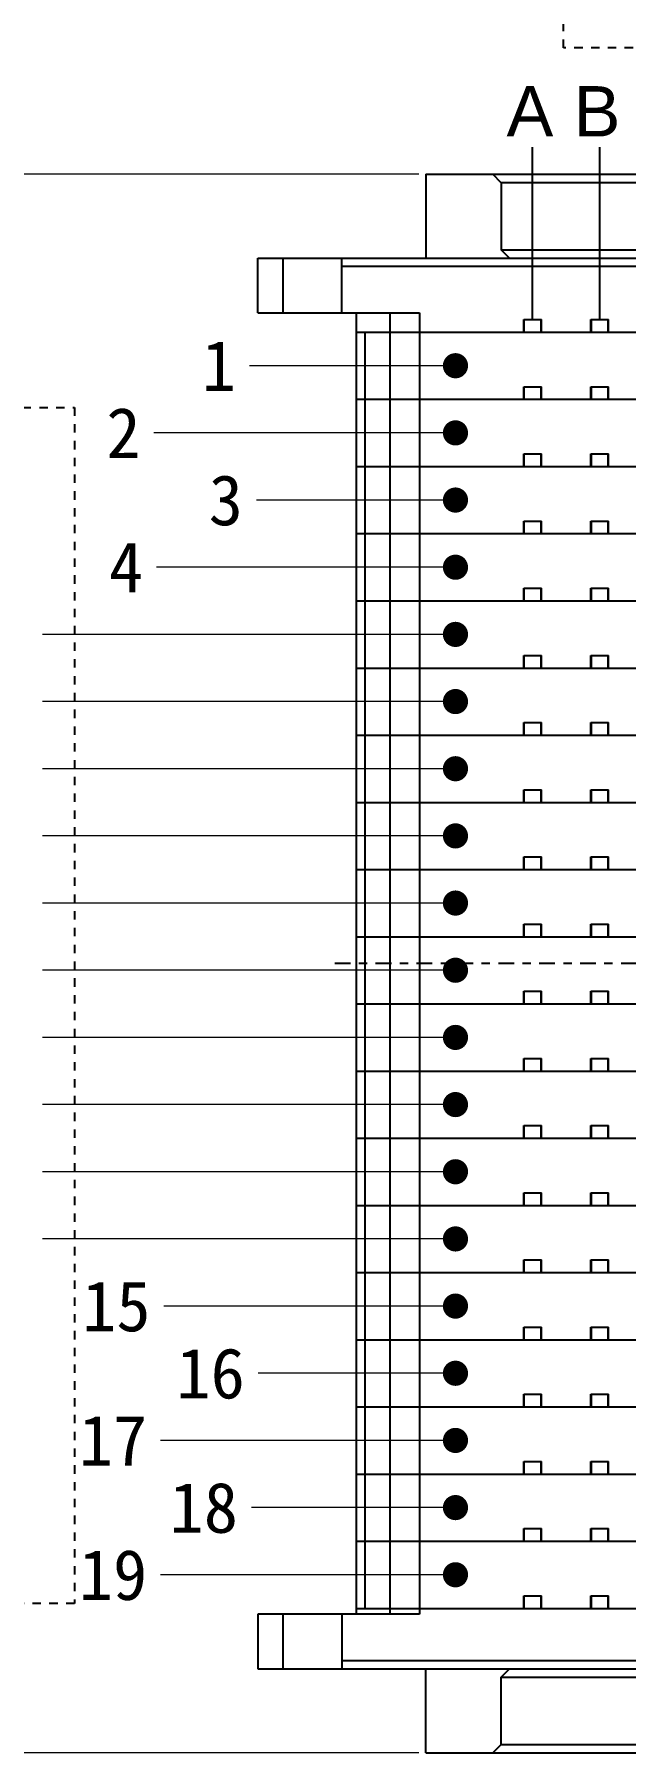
# Model space of a CAD drawing. Header units: millimetres. Extents: x -2108 to -1819, y 1464 to 1622.
# Drawn here: x -1883.53 to -1876.48, y 1532.94 to 1553.43 of the extents above; entities that cross this region are included whole.
import ezdxf

# ---------------------------------------------------------------- set-up
doc = ezdxf.new("R2010")
doc.units = ezdxf.units.MM
doc.linetypes.add('CENTER', pattern=[0.6, 0.375, -0.075, 0.075, -0.075])
doc.layers.add('厚', color=7, linetype='Continuous')
doc.dimstyles.new('副本 (2)水平', dxfattribs={"dimscale": 0.8, "dimtxt": 1.5, "dimasz": 1.5, "dimexe": 0.2, "dimexo": 0.1, "dimgap": 0.2, "dimtad": 0, "dimdec": 3, "dimrnd": 0.0005, "dimzin": 1, "dimdsep": 46, "dimtxsty": 'Standard', "dimcen": 0, "dimclrd": 192, "dimclre": 192, "dimclrt": 7, "dimazin": 0, "dimtfac": 1, "dimtdec": 3, "dimtofl": 0, "dimtmove": 0, "dimatfit": 3, "dimfxl": 1, "dimtolj": 1, "dimlwd": 13, "dimlwe": 13, "dimarcsym": 0})
doc.dimstyles.new('副本水平', dxfattribs={"dimscale": 1.7, "dimtxt": 1.2, "dimasz": 0.8, "dimexe": 0.5, "dimexo": 0.5, "dimgap": 0.2, "dimtad": 0, "dimrnd": 0.0005, "dimzin": 9, "dimdsep": 46, "dimtxsty": 'Standard', "dimcen": 0, "dimclrd": 192, "dimclre": 192, "dimclrt": 7, "dimazin": 2, "dimtfac": 1, "dimtofl": 0, "dimtmove": 0, "dimatfit": 3, "dimfxl": 1, "dimtolj": 1, "dimlwd": 9, "dimlwe": 9, "dimarcsym": 0})

# ---------------------------------------------------------------- blocks, each defined once
blk = doc.blocks.new('REWQREWQT')
at = {"color": 8, "linetype": 'Continuous'}
for p, q in [((563.208, 365.29), (575.358, 365.29)), ((563.208, 365.29), (563.208, 364.29)), ((564.108, 365.19), (564.008, 365.29)), ((574.458, 365.19), (564.108, 365.19)), ((564.108, 365.19), (564.108, 364.39)), ((561.208, 364.29), (577.358, 364.29)), ((561.208, 363.64), (561.208, 364.29)), ((561.508, 363.64), (561.508, 364.29)), ((562.208, 363.64), (562.208, 364.29)), ((564.108, 364.39), (574.458, 364.39)), ((564.208, 364.29), (564.108, 364.39)), ((576.358, 364.19), (562.208, 364.19)), ((561.208, 363.64), (563.133, 363.64)), ((562.383, 348.14), (562.383, 363.64)), ((562.783, 348.14), (562.783, 363.64)), ((563.133, 363.64), (563.133, 348.14)), ((564.378, 363.56), (564.588, 363.56)), ((564.378, 363.41), (564.378, 363.56)), ((564.383, 363.41), (564.383, 363.56)), ((564.583, 363.41), (564.583, 363.56)), ((564.588, 363.41), (564.588, 363.56)), ((565.178, 363.56), (565.388, 363.56)), ((565.178, 363.41), (565.178, 363.56)), ((565.183, 363.41), (565.183, 363.56)), ((565.383, 363.41), (565.383, 363.56)), ((565.388, 363.41), (565.388, 363.56)), ((562.383, 363.41), (576.183, 363.41)), ((562.483, 363.41), (562.483, 348.21)), ((564.378, 362.76), (564.588, 362.76)), ((564.378, 362.61), (564.378, 362.76)), ((564.383, 362.61), (564.383, 362.76)), ((564.583, 362.61), (564.583, 362.76)), ((564.588, 362.61), (564.588, 362.76)), ((565.178, 362.76), (565.388, 362.76)), ((565.178, 362.61), (565.178, 362.76)), ((565.183, 362.61), (565.183, 362.76)), ((565.383, 362.61), (565.383, 362.76)), ((565.388, 362.61), (565.388, 362.76)), ((562.383, 362.61), (576.183, 362.61)), ((564.378, 361.96), (564.588, 361.96)), ((564.378, 361.81), (564.378, 361.96)), ((564.383, 361.81), (564.383, 361.96)), ((564.583, 361.81), (564.583, 361.96)), ((564.588, 361.81), (564.588, 361.96)), ((565.178, 361.96), (565.388, 361.96)), ((565.178, 361.81), (565.178, 361.96)), ((565.183, 361.81), (565.183, 361.96)), ((565.383, 361.81), (565.383, 361.96)), ((565.388, 361.81), (565.388, 361.96)), ((562.383, 361.81), (576.183, 361.81)), ((562.383, 361.01), (576.183, 361.01)), ((564.378, 361.16), (564.588, 361.16)), ((564.378, 361.01), (564.378, 361.16)), ((564.383, 361.01), (564.383, 361.16)), ((564.583, 361.01), (564.583, 361.16)), ((564.588, 361.01), (564.588, 361.16)), ((565.178, 361.16), (565.388, 361.16)), ((565.178, 361.01), (565.178, 361.16)), ((565.183, 361.01), (565.183, 361.16)), ((565.383, 361.01), (565.383, 361.16)), ((565.388, 361.01), (565.388, 361.16)), ((562.383, 360.21), (576.183, 360.21)), ((564.378, 360.36), (564.588, 360.36)), ((564.378, 360.21), (564.378, 360.36)), ((564.383, 360.21), (564.383, 360.36)), ((564.583, 360.21), (564.583, 360.36)), ((564.588, 360.21), (564.588, 360.36)), ((565.178, 360.36), (565.388, 360.36)), ((565.178, 360.21), (565.178, 360.36)), ((565.183, 360.21), (565.183, 360.36)), ((565.383, 360.21), (565.383, 360.36)), ((565.388, 360.21), (565.388, 360.36)), ((562.383, 359.41), (576.183, 359.41)), ((564.378, 359.56), (564.588, 359.56)), ((564.378, 359.41), (564.378, 359.56)), ((564.383, 359.41), (564.383, 359.56)), ((564.583, 359.41), (564.583, 359.56)), ((564.588, 359.41), (564.588, 359.56)), ((565.178, 359.56), (565.388, 359.56)), ((565.178, 359.41), (565.178, 359.56)), ((565.183, 359.41), (565.183, 359.56)), ((565.383, 359.41), (565.383, 359.56)), ((565.388, 359.41), (565.388, 359.56)), ((564.378, 358.76), (564.588, 358.76)), ((564.378, 358.61), (564.378, 358.76)), ((564.383, 358.61), (564.383, 358.76)), ((564.583, 358.61), (564.583, 358.76)), ((564.588, 358.61), (564.588, 358.76)), ((565.178, 358.76), (565.388, 358.76)), ((565.178, 358.61), (565.178, 358.76)), ((565.183, 358.61), (565.183, 358.76)), ((565.383, 358.61), (565.383, 358.76)), ((565.388, 358.61), (565.388, 358.76)), ((562.383, 358.61), (576.183, 358.61)), ((564.378, 357.96), (564.588, 357.96)), ((564.378, 357.81), (564.378, 357.96)), ((564.383, 357.81), (564.383, 357.96)), ((564.583, 357.81), (564.583, 357.96)), ((564.588, 357.81), (564.588, 357.96)), ((565.178, 357.96), (565.388, 357.96)), ((565.178, 357.81), (565.178, 357.96)), ((565.183, 357.81), (565.183, 357.96)), ((565.383, 357.81), (565.383, 357.96)), ((565.388, 357.81), (565.388, 357.96)), ((562.383, 357.81), (576.183, 357.81)), ((564.378, 357.16), (564.588, 357.16)), ((564.378, 357.01), (564.378, 357.16)), ((564.383, 357.01), (564.383, 357.16)), ((564.583, 357.01), (564.583, 357.16)), ((564.588, 357.01), (564.588, 357.16)), ((565.178, 357.16), (565.388, 357.16)), ((565.178, 357.01), (565.178, 357.16)), ((565.183, 357.01), (565.183, 357.16)), ((565.383, 357.01), (565.383, 357.16)), ((565.388, 357.01), (565.388, 357.16)), ((562.383, 357.01), (576.183, 357.01)), ((564.378, 356.36), (564.588, 356.36)), ((564.378, 356.21), (564.378, 356.36)), ((564.383, 356.21), (564.383, 356.36)), ((564.583, 356.21), (564.583, 356.36)), ((564.588, 356.21), (564.588, 356.36)), ((565.178, 356.36), (565.388, 356.36)), ((565.178, 356.21), (565.178, 356.36)), ((565.183, 356.21), (565.183, 356.36)), ((565.383, 356.21), (565.383, 356.36)), ((565.388, 356.21), (565.388, 356.36)), ((562.383, 356.21), (576.183, 356.21)), ((564.378, 355.56), (564.588, 355.56)), ((564.378, 355.41), (564.378, 355.56)), ((564.383, 355.41), (564.383, 355.56)), ((564.583, 355.41), (564.583, 355.56)), ((564.588, 355.41), (564.588, 355.56)), ((565.178, 355.56), (565.388, 355.56)), ((565.178, 355.41), (565.178, 355.56)), ((565.183, 355.41), (565.183, 355.56)), ((565.383, 355.41), (565.383, 355.56)), ((565.388, 355.41), (565.388, 355.56)), ((562.383, 355.41), (576.183, 355.41)), ((564.378, 354.76), (564.588, 354.76)), ((564.378, 354.61), (564.378, 354.76)), ((564.383, 354.61), (564.383, 354.76)), ((564.583, 354.61), (564.583, 354.76)), ((564.588, 354.61), (564.588, 354.76)), ((565.178, 354.76), (565.388, 354.76)), ((565.178, 354.61), (565.178, 354.76)), ((565.183, 354.61), (565.183, 354.76)), ((565.383, 354.61), (565.383, 354.76)), ((565.388, 354.61), (565.388, 354.76)), ((562.383, 354.61), (576.183, 354.61)), ((564.378, 353.96), (564.588, 353.96)), ((564.378, 353.81), (564.378, 353.96)), ((564.383, 353.81), (564.383, 353.96)), ((564.583, 353.81), (564.583, 353.96)), ((564.588, 353.81), (564.588, 353.96)), ((565.178, 353.96), (565.388, 353.96)), ((565.178, 353.81), (565.178, 353.96)), ((565.183, 353.81), (565.183, 353.96)), ((565.383, 353.81), (565.383, 353.96)), ((565.388, 353.81), (565.388, 353.96)), ((562.383, 353.81), (576.183, 353.81)), ((562.383, 353.01), (576.183, 353.01)), ((564.378, 353.16), (564.588, 353.16)), ((564.378, 353.01), (564.378, 353.16)), ((564.383, 353.01), (564.383, 353.16)), ((564.583, 353.01), (564.583, 353.16)), ((564.588, 353.01), (564.588, 353.16)), ((565.178, 353.16), (565.388, 353.16)), ((565.178, 353.01), (565.178, 353.16)), ((565.183, 353.01), (565.183, 353.16)), ((565.383, 353.01), (565.383, 353.16)), ((565.388, 353.01), (565.388, 353.16)), ((562.383, 352.21), (576.183, 352.21)), ((564.378, 352.36), (564.588, 352.36)), ((564.378, 352.21), (564.378, 352.36)), ((564.383, 352.21), (564.383, 352.36)), ((564.583, 352.21), (564.583, 352.36)), ((564.588, 352.21), (564.588, 352.36)), ((565.178, 352.36), (565.388, 352.36)), ((565.178, 352.21), (565.178, 352.36)), ((565.183, 352.21), (565.183, 352.36)), ((565.383, 352.21), (565.383, 352.36)), ((565.388, 352.21), (565.388, 352.36)), ((562.383, 351.41), (576.183, 351.41)), ((564.378, 351.56), (564.588, 351.56)), ((564.378, 351.41), (564.378, 351.56)), ((564.383, 351.41), (564.383, 351.56)), ((564.583, 351.41), (564.583, 351.56)), ((564.588, 351.41), (564.588, 351.56)), ((565.178, 351.56), (565.388, 351.56)), ((565.178, 351.41), (565.178, 351.56)), ((565.183, 351.41), (565.183, 351.56)), ((565.383, 351.41), (565.383, 351.56)), ((565.388, 351.41), (565.388, 351.56)), ((564.378, 350.76), (564.588, 350.76)), ((564.378, 350.61), (564.378, 350.76)), ((564.383, 350.61), (564.383, 350.76)), ((564.583, 350.61), (564.583, 350.76)), ((564.588, 350.61), (564.588, 350.76)), ((565.178, 350.61), (565.178, 350.76)), ((565.178, 350.76), (565.388, 350.76)), ((565.183, 350.61), (565.183, 350.76)), ((565.383, 350.61), (565.383, 350.76)), ((565.388, 350.61), (565.388, 350.76)), ((562.383, 350.61), (576.183, 350.61)), ((564.378, 349.96), (564.588, 349.96)), ((564.378, 349.81), (564.378, 349.96)), ((564.383, 349.81), (564.383, 349.96)), ((564.583, 349.81), (564.583, 349.96)), ((564.588, 349.81), (564.588, 349.96)), ((565.178, 349.81), (565.178, 349.96)), ((565.178, 349.96), (565.388, 349.96)), ((565.183, 349.81), (565.183, 349.96)), ((565.383, 349.81), (565.383, 349.96)), ((565.388, 349.81), (565.388, 349.96)), ((562.383, 349.81), (576.183, 349.81)), ((564.378, 349.01), (564.378, 349.16)), ((564.378, 349.16), (564.588, 349.16)), ((564.383, 349.01), (564.383, 349.16)), ((564.583, 349.01), (564.583, 349.16)), ((564.588, 349.01), (564.588, 349.16)), ((565.178, 349.01), (565.178, 349.16)), ((565.178, 349.16), (565.388, 349.16)), ((565.183, 349.01), (565.183, 349.16)), ((565.383, 349.01), (565.383, 349.16)), ((565.388, 349.01), (565.388, 349.16)), ((562.383, 349.01), (576.183, 349.01)), ((564.378, 348.21), (564.378, 348.36)), ((564.378, 348.36), (564.588, 348.36)), ((564.383, 348.21), (564.383, 348.36)), ((564.583, 348.21), (564.583, 348.36)), ((564.588, 348.21), (564.588, 348.36)), ((565.178, 348.21), (565.178, 348.36)), ((565.178, 348.36), (565.388, 348.36)), ((565.183, 348.21), (565.183, 348.36)), ((565.383, 348.21), (565.383, 348.36)), ((565.388, 348.21), (565.388, 348.36)), ((563.133, 348.14), (561.208, 348.14)), ((561.208, 348.14), (561.208, 347.49)), ((561.508, 347.49), (561.508, 348.14)), ((562.208, 348.14), (562.208, 347.49)), ((562.383, 348.21), (576.183, 348.21)), ((561.208, 347.49), (577.358, 347.49)), ((562.208, 347.59), (576.358, 347.59)), ((563.208, 346.49), (563.208, 347.49)), ((564.108, 347.39), (564.208, 347.49)), ((564.108, 346.59), (564.108, 347.39)), ((564.108, 347.39), (574.458, 347.39)), ((563.208, 346.49), (575.358, 346.49)), ((564.008, 346.49), (564.108, 346.59)), ((564.108, 346.59), (574.458, 346.59))]:
    blk.add_line(p, q, dxfattribs=at)
blk = doc.blocks.new('*D44')
at = {"color": 192, "lineweight": 13, "transparency": 16777216}
for p, q in [((-1878.942, 1551.763), (-1887.598, 1551.763)), ((-1887.438, 1550.563), (-1887.438, 1545.374)), ((-1887.438, 1534.163), (-1887.438, 1539.854)), ((-1878.942, 1532.963), (-1887.598, 1532.963))]:
    blk.add_line(p, q, dxfattribs=at)
at = {"color": 192, "transparency": 16777216}
for points in [[(-1887.638, 1550.563), (-1887.238, 1550.563), (-1887.438, 1551.763)], [(-1887.638, 1534.163), (-1887.238, 1534.163), (-1887.438, 1532.963)]]:
    blk.add_solid(points, dxfattribs=at)
at = {"layer": 'Defpoints', "color": 0, "transparency": 16777216}
for p in [(-1878.862, 1551.763), (-1887.438, 1532.963), (-1878.862, 1532.963)]:
    blk.add_point(p, dxfattribs=at)
at = {"color": 7, "transparency": 16777216, "insert": (-1887.438, 1542.614), "char_height": 1.2, "attachment_point": 5, "rotation": 90}
blk.add_mtext('\\A1;18.800', dxfattribs=at)

msp = doc.modelspace()

# ---------------------------------------------------------------- linework, layer by layer
at = {"layer": '厚', "color": 192}
for p, q in [((-1877.5868, 1550.0325), (-1877.5868, 1552.0872)), ((-1876.7868, 1550.0325), (-1876.7868, 1552.0872))]:
    msp.add_line(p, q, dxfattribs=at)
at = {"layer": '厚', "color": 1, "linetype": 'CENTER', "ltscale": 0.5}
msp.add_line((-1865.6204, 1542.3625), (-1879.9533, 1542.3625), dxfattribs=at)
at = {"layer": '厚', "color": 2, "linetype": 'CENTER', "ltscale": 0.1}
for points in [[(-1877.2168, 1554.3455), (-1867.5895, 1554.3455), (-1867.5895, 1553.2686), (-1877.2168, 1553.2686)], [(-1886.0674, 1548.9865), (-1883.0488, 1548.9865), (-1883.0488, 1534.7413), (-1886.0674, 1534.7413)]]:
    msp.add_lwpolyline(points, close=True, dxfattribs=at)

# ---------------------------------------------------------------- block references
at = {"layer": '厚', "color": 0}
msp.add_blockref('REWQREWQT', (-2442.0694, 1186.4723), dxfattribs=at)

# ---------------------------------------------------------------- texts
at = {"color": 7, "char_height": 0.6, "attachment_point": 3}
for s, insert in [('{\\fArial|b0|i0|c0|p34;A}', (-1877.3393, 1552.8126)), ('{\\fArial|b0|i0|c0|p34;B}', (-1876.5393, 1552.8126)), ('{\\fFangSong_GB2312|b0|i0|c134|p49;1}', (-1881.1219, 1549.7825)), ('{\\fFangSong_GB2312|b0|i0|c134|p49;1}', (-1881.1219, 1549.7825)), ('{\\fFangSong_GB2312|b0|i0|c134|p49;2}', (-1882.2606, 1548.9825)), ('{\\fFangSong_GB2312|b0|i0|c134|p49;2}', (-1882.2606, 1548.9825)), ('{\\fFangSong_GB2312|b0|i0|c134|p49;3}', (-1881.0403, 1548.1825)), ('{\\fFangSong_GB2312|b0|i0|c134|p49;4}', (-1882.2295, 1547.3825)), ('{\\fFangSong_GB2312|b0|i0|c134|p49;15}', (-1882.1416, 1538.5825)), ('{\\fFangSong_GB2312|b0|i0|c134|p49;16}', (-1881.0176, 1537.7825)), ('{\\fFangSong_GB2312|b0|i0|c134|p49;17}', (-1882.1811, 1536.9825)), ('{\\fFangSong_GB2312|b0|i0|c134|p49;18}', (-1881.099, 1536.1825)), ('{\\fFangSong_GB2312|b0|i0|c134|p49;19}', (-1882.1811, 1535.3825))]:
    msp.add_mtext(s, dxfattribs=dict(at, insert=insert))

# ---------------------------------------------------------------- dimensions: what is measured, and where the dimension line sits
dim = msp.add_linear_dim(base=(-1887.4376, 1532.9625), p1=(-1878.8618, 1551.7625), p2=(-1878.8618, 1532.9625), angle=90, dimstyle='副本 (2)水平')
dim.commit()
dim.dimension.update_dxf_attribs({"geometry": '*D44', "text_midpoint": (-1887.4376, 1542.6139), "dimtype": 160})

# ---------------------------------------------------------------- leaders
for points in [[(-1878.5064, 1549.4825), (-1880.9619, 1549.4825)], [(-1878.5064, 1547.8825), (-1880.8803, 1547.8825)], [(-1878.5064, 1547.0825), (-1882.0695, 1547.0825)], [(-1878.5064, 1546.2825), (-1883.4317, 1546.2825)], [(-1878.5064, 1545.4825), (-1883.4317, 1545.4825)], [(-1878.5064, 1544.6825), (-1883.4317, 1544.6825)], [(-1878.5064, 1543.8825), (-1883.4317, 1543.8825)], [(-1878.5064, 1543.0825), (-1883.4317, 1543.0825)], [(-1878.5064, 1542.2825), (-1883.4317, 1542.2825)], [(-1878.5064, 1541.4825), (-1883.4317, 1541.4825)], [(-1878.5064, 1540.6825), (-1883.4317, 1540.6825)], [(-1878.5064, 1539.8825), (-1883.4317, 1539.8825)], [(-1878.5064, 1539.0825), (-1883.4317, 1539.0825)], [(-1878.5064, 1538.2825), (-1881.9816, 1538.2825)], [(-1878.5064, 1537.4825), (-1880.8576, 1537.4825)], [(-1878.5064, 1536.6825), (-1882.0211, 1536.6825)], [(-1878.5064, 1535.8825), (-1880.939, 1535.8825)], [(-1878.5064, 1535.0825), (-1882.0211, 1535.0825)]]:
    msp.add_leader(points, dimstyle='副本 (2)水平', override={"dimgap": 0.2, "dimtad": 0, "dimldrblk": 'DotSmall'})
at = {"annotation_type": 0, "has_hookline": 1, "hookline_direction": 1}
msp.add_leader([(-1878.5064, 1548.6825), (-1882.1006, 1548.6825)], dimstyle='副本 (2)水平', override={"dimgap": 0.2, "dimtad": 0, "dimldrblk": 'DotSmall'}, dxfattribs=at)
at = {"layer": '厚', "color": 0}
msp.add_leader([(-1884.8398, 1534.7413), (-1882.9778, 1530.6514), (-1878.7237, 1530.6514)], dimstyle='副本水平', override={"dimgap": 0.2, "dimtad": 0}, dxfattribs=at)

doc.saveas('drawing.dxf')
